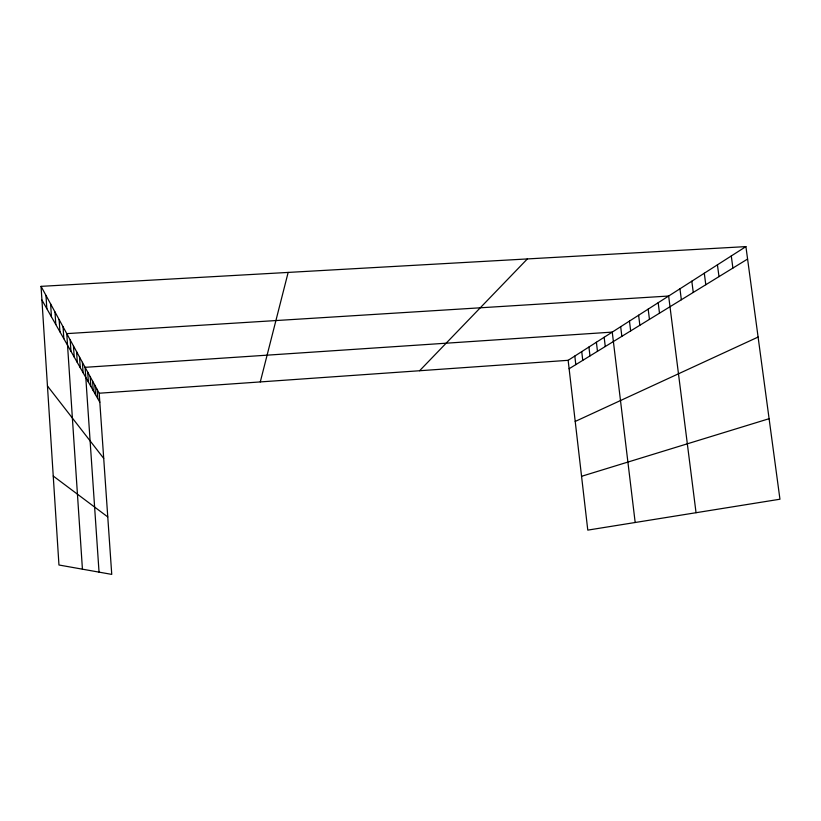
<?xml version="1.0" encoding="UTF-8"?>
<svg xmlns="http://www.w3.org/2000/svg" width="821" height="821" viewBox="0 0 821 821"><rect width="100%" height="100%" fill="white"/><g stroke="black" fill="none" stroke-linecap="round" stroke-linejoin="round"><path stroke-width="1.23" d="M260.288 381.929L288.161 272.418M419.593 370.743L527.369 258.933M568.142 360.316L745.909 246.608L779.95 499.219L587.785 530.12L568.142 360.316L99.197 393.228L41.05 286.355L745.909 246.608M569.117 368.742L747.582 259.046M575.213 421.44L758.101 337.051M581.555 476.303L769.103 418.7M53.242 476.036L107.767 516.932M47.454 385.973L103.713 458.395M41.933 300.045L99.813 402.218M731.285 255.957L732.896 268.077M717.431 264.824L718.991 276.626M704.295 273.229L705.793 284.733M691.816 281.203L693.263 292.44M679.952 288.797L681.348 299.757M696.044 512.715L668.643 296.032L66.768 333.624L82.428 569.179M658.185 302.723L659.499 313.191M648.18 309.117L649.452 319.359M638.615 315.233L639.857 325.27M629.461 321.093L630.661 330.914M620.676 326.717L621.846 336.333M635.177 522.495L612.25 332.105L85.097 367.326L99.043 572.134M604.164 337.277L605.272 346.524M596.395 342.244L597.472 351.316M588.924 347.026L589.981 355.924M581.74 351.624L582.756 360.357M574.813 356.047L575.808 364.627M99.197 393.228L111.748 574.392L58.958 565.002L41.05 286.355M97.073 389.339L97.709 398.493M94.877 385.285L95.513 394.624M92.578 381.077L93.235 390.601M90.187 376.685L90.854 386.404M87.703 372.108L88.381 382.022M82.387 362.338L83.085 372.693M79.545 357.114L80.263 367.705M76.579 351.655L77.307 362.482M73.459 345.928L74.208 357.012M70.196 339.935L70.955 351.275M63.053 326.789L63.843 338.714M59.133 319.585L59.933 331.828M54.986 311.98L55.807 324.552M50.615 303.924L51.456 316.855M45.976 295.406L46.828 308.696"/></g></svg>
